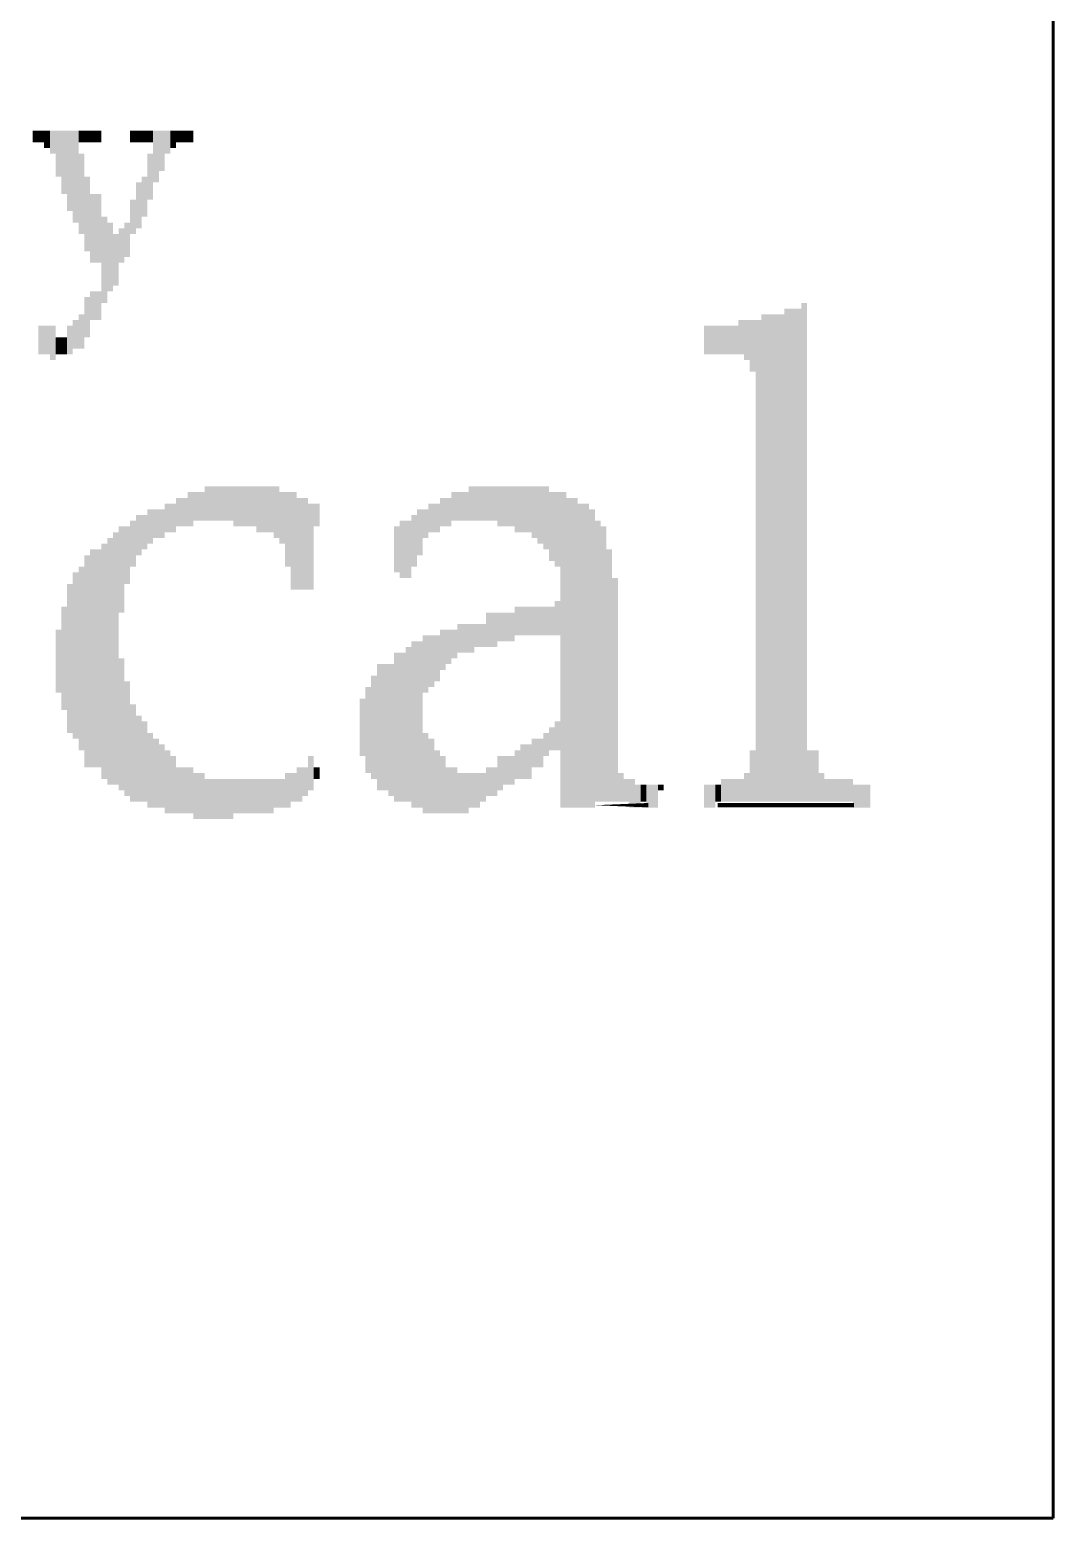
# Model space of a CAD drawing. Header units: inches. Extents: x 24 to 1704, y 24 to 1128.
# Drawn here: x 1674.01 to 1704, y 24 to 67.63 of the extents above; entities that cross this region are included whole.
import ezdxf

# ---------------------------------------------------------------- set-up
doc = ezdxf.new("R2010")
doc.units = ezdxf.units.IN
doc.header["$LTSCALE"] = 24
doc.header["$MEASUREMENT"] = 0
doc.layers.add('Borderline', color=5, linetype='Continuous', lineweight=60)
doc.layers.add('Logo', color=1, linetype='Continuous')

# ---------------------------------------------------------------- blocks, each defined once
blk = doc.blocks.new('LOGO')
at = {"layer": 'Logo'}
blk.add_lwpolyline([(0.84397, -0.04786, 0, 0, 0), (0.85586, -0.04786, 0.001, 0.001, 0), (0.84397, -0.04786, 0.001, 0.001, 0)], format="xyseb", dxfattribs=at)
at = {"layer": 'Logo', "const_width": 0.001}
blk.add_lwpolyline([(0.87135, -0.04786), (0.90177, -0.04786)], dxfattribs=at)
at = {"layer": 'Logo'}
for points in [[(0.71957, 0.10286), (0.71957, 0.1003), (0.71829, 0.10286), (0.71829, 0.1003)], [(0.72086, 0.10286), (0.72086, 0.1003), (0.71957, 0.10286), (0.71957, 0.1003)], [(0.72214, 0.10286), (0.72214, 0.09902), (0.72086, 0.10286), (0.72086, 0.09902)], [(0.72342, 0.10286), (0.72342, 0.09774), (0.72214, 0.10286), (0.72214, 0.09774)], [(0.7247, 0.10286), (0.7247, 0.09261), (0.72342, 0.10286), (0.72342, 0.09261)], [(0.72598, 0.10286), (0.72598, 0.08877), (0.7247, 0.10286), (0.7247, 0.08877)], [(0.72726, 0.10286), (0.72726, 0.08492), (0.72598, 0.10286), (0.72598, 0.08492)], [(0.72855, 0.10286), (0.72855, 0.08236), (0.72726, 0.10286), (0.72726, 0.08236)], [(0.72983, 0.10286), (0.72983, 0.1003), (0.72855, 0.10286), (0.72855, 0.1003)], [(0.73111, 0.10286), (0.73111, 0.1003), (0.72983, 0.10286), (0.72983, 0.1003)], [(0.73367, 0.10286), (0.73367, 0.1003), (0.73111, 0.10286), (0.73111, 0.1003)], [(0.74136, 0.10286), (0.74136, 0.1003), (0.74008, 0.10286), (0.74008, 0.1003)], [(0.74264, 0.10286), (0.74264, 0.1003), (0.74136, 0.10286), (0.74136, 0.1003)], [(0.74393, 0.10286), (0.74393, 0.1003), (0.74264, 0.10286), (0.74264, 0.1003)], [(0.74521, 0.10286), (0.74521, 0.1003), (0.74393, 0.10286), (0.74393, 0.1003)], [(0.74649, 0.10286), (0.74649, 0.09133), (0.74521, 0.10286), (0.74521, 0.09133)], [(0.74777, 0.10286), (0.74777, 0.09389), (0.74649, 0.10286), (0.74649, 0.09389)], [(0.74905, 0.10286), (0.74905, 0.09774), (0.74777, 0.10286), (0.74777, 0.09774)], [(0.75033, 0.10286), (0.75033, 0.09902), (0.74905, 0.10286), (0.74905, 0.09902)], [(0.75162, 0.10286), (0.75162, 0.1003), (0.75033, 0.10286), (0.75033, 0.1003)], [(0.7529, 0.10286), (0.7529, 0.1003), (0.75162, 0.10286), (0.75162, 0.1003)], [(0.75418, 0.10286), (0.75418, 0.1003), (0.7529, 0.10286), (0.7529, 0.1003)], [(0.72983, 0.09774), (0.72983, 0.07979), (0.72855, 0.09774), (0.72855, 0.07979)], [(0.74521, 0.09774), (0.74521, 0.08748), (0.74393, 0.09774), (0.74393, 0.08748)], [(0.73111, 0.09261), (0.73111, 0.07595), (0.72983, 0.09261), (0.72983, 0.07595)], [(0.74264, 0.09133), (0.74264, 0.08107), (0.74136, 0.09133), (0.74136, 0.08107)], [(0.74393, 0.09261), (0.74393, 0.08364), (0.74264, 0.09261), (0.74264, 0.08364)], [(0.73367, 0.08877), (0.73367, 0.07338), (0.73111, 0.08877), (0.73111, 0.07338)], [(0.74136, 0.08748), (0.74136, 0.07979), (0.74008, 0.08748), (0.74008, 0.07979)], [(0.73495, 0.08364), (0.73495, 0.06441), (0.73367, 0.08364), (0.73367, 0.06441)], [(0.73624, 0.08236), (0.73624, 0.06698), (0.73495, 0.08236), (0.73495, 0.06698)], [(0.7388, 0.08107), (0.7388, 0.07338), (0.73752, 0.08107), (0.73752, 0.07338)], [(0.74008, 0.08236), (0.74008, 0.07467), (0.7388, 0.08236), (0.7388, 0.07467)], [(0.73752, 0.07979), (0.73752, 0.06826), (0.73624, 0.07979), (0.73624, 0.06826)], [(0.73367, 0.06698), (0.73367, 0.06057), (0.73111, 0.06698), (0.73111, 0.06057)], [(0.73111, 0.06569), (0.73111, 0.05672), (0.72983, 0.06569), (0.72983, 0.05672)], [(0.89132, 0.06441), (0.89132, -0.0471), (0.89004, 0.06441), (0.89004, -0.0471)], [(0.72855, 0.06057), (0.72855, 0.05416), (0.72726, 0.06057), (0.72726, 0.05416)], [(0.72983, 0.06185), (0.72983, 0.05416), (0.72855, 0.06185), (0.72855, 0.05416)], [(0.87722, 0.06057), (0.87722, 0.05288), (0.87594, 0.06057), (0.87594, 0.05288)], [(0.87851, 0.06057), (0.87851, 0.0516), (0.87722, 0.06057), (0.87722, 0.0516)], [(0.87979, 0.06057), (0.87979, 0.04903), (0.87851, 0.06057), (0.87851, 0.04903)], [(0.88107, 0.06057), (0.88107, -0.0471), (0.87979, 0.06057), (0.87979, -0.0471)], [(0.88235, 0.06185), (0.88235, -0.0471), (0.88107, 0.06185), (0.88107, -0.0471)], [(0.88363, 0.06185), (0.88363, -0.0471), (0.88235, 0.06185), (0.88235, -0.0471)], [(0.88491, 0.06185), (0.88491, -0.0471), (0.88363, 0.06185), (0.88363, -0.0471)], [(0.8862, 0.06185), (0.8862, -0.0471), (0.88491, 0.06185), (0.88491, -0.0471)], [(0.88748, 0.06313), (0.88748, -0.0471), (0.8862, 0.06313), (0.8862, -0.0471)], [(0.88876, 0.06313), (0.88876, -0.0471), (0.88748, 0.06313), (0.88748, -0.0471)], [(0.89004, 0.06313), (0.89004, -0.0471), (0.88876, 0.06313), (0.88876, -0.0471)], [(0.72086, 0.05929), (0.72086, 0.05288), (0.71957, 0.05929), (0.71957, 0.05288)], [(0.72214, 0.05929), (0.72214, 0.05288), (0.72086, 0.05929), (0.72086, 0.05288)], [(0.72342, 0.05929), (0.72342, 0.0516), (0.72214, 0.05929), (0.72214, 0.0516)], [(0.7247, 0.05672), (0.7247, 0.05288), (0.72342, 0.05672), (0.72342, 0.05288)], [(0.72598, 0.05672), (0.72598, 0.05288), (0.7247, 0.05672), (0.7247, 0.05288)], [(0.72726, 0.05929), (0.72726, 0.05288), (0.72598, 0.05929), (0.72598, 0.05288)], [(0.86953, 0.05929), (0.86953, 0.05288), (0.86825, 0.05929), (0.86825, 0.05288)], [(0.87082, 0.05929), (0.87082, 0.05288), (0.86953, 0.05929), (0.86953, 0.05288)], [(0.8721, 0.05929), (0.8721, 0.05288), (0.87082, 0.05929), (0.87082, 0.05288)], [(0.87338, 0.05929), (0.87338, 0.05288), (0.8721, 0.05929), (0.8721, 0.05288)], [(0.87466, 0.05929), (0.87466, 0.05288), (0.87338, 0.05929), (0.87338, 0.05288)], [(0.87594, 0.05929), (0.87594, 0.05288), (0.87466, 0.05929), (0.87466, 0.05288)], [(0.75802, 0.0234), (0.75802, 0.01571), (0.75674, 0.0234), (0.75674, 0.01571)], [(0.75931, 0.0234), (0.75931, 0.01571), (0.75802, 0.0234), (0.75802, 0.01571)], [(0.76059, 0.0234), (0.76059, 0.01571), (0.75931, 0.0234), (0.75931, 0.01571)], [(0.76187, 0.0234), (0.76187, 0.01571), (0.76059, 0.0234), (0.76059, 0.01571)], [(0.76315, 0.0234), (0.76315, 0.01571), (0.76187, 0.0234), (0.76187, 0.01571)], [(0.76572, 0.0234), (0.76572, 0.01443), (0.76315, 0.0234), (0.76315, 0.01443)], [(0.767, 0.0234), (0.767, 0.01443), (0.76572, 0.0234), (0.76572, 0.01443)], [(0.76828, 0.0234), (0.76828, 0.01443), (0.767, 0.0234), (0.767, 0.01443)], [(0.76956, 0.0234), (0.76956, 0.01314), (0.76828, 0.0234), (0.76828, 0.01314)], [(0.77084, 0.0234), (0.77084, 0.01314), (0.76956, 0.0234), (0.76956, 0.01314)], [(0.77212, 0.0234), (0.77212, 0.01314), (0.77084, 0.0234), (0.77084, 0.01314)], [(0.77341, 0.0234), (0.77341, 0.01186), (0.77212, 0.0234), (0.77212, 0.01186)], [(0.81698, 0.0234), (0.81698, 0.01571), (0.8157, 0.0234), (0.8157, 0.01571)], [(0.81827, 0.0234), (0.81827, 0.01571), (0.81698, 0.0234), (0.81698, 0.01571)], [(0.81955, 0.0234), (0.81955, 0.01571), (0.81827, 0.0234), (0.81827, 0.01571)], [(0.82083, 0.0234), (0.82083, 0.01571), (0.81955, 0.0234), (0.81955, 0.01571)], [(0.82211, 0.0234), (0.82211, 0.01571), (0.82083, 0.0234), (0.82083, 0.01571)], [(0.82339, 0.0234), (0.82339, 0.01443), (0.82211, 0.0234), (0.82211, 0.01443)], [(0.82467, 0.0234), (0.82467, 0.01443), (0.82339, 0.0234), (0.82339, 0.01443)], [(0.82596, 0.0234), (0.82596, 0.01443), (0.82467, 0.0234), (0.82467, 0.01443)], [(0.82724, 0.0234), (0.82724, 0.01314), (0.82596, 0.0234), (0.82596, 0.01314)], [(0.8298, 0.0234), (0.8298, 0.01314), (0.82724, 0.0234), (0.82724, 0.01314)], [(0.83108, 0.0234), (0.83108, 0.01186), (0.8298, 0.0234), (0.8298, 0.01186)], [(0.83236, 0.0234), (0.83236, 0.01058), (0.83108, 0.0234), (0.83108, 0.01058)], [(0.83365, 0.0234), (0.83365, 0.0093), (0.83236, 0.0234), (0.83236, 0.0093)], [(0.75162, 0.02083), (0.75162, 0.01443), (0.75033, 0.02083), (0.75033, 0.01443)], [(0.7529, 0.02083), (0.7529, 0.01443), (0.75162, 0.02083), (0.75162, 0.01443)], [(0.75418, 0.02212), (0.75418, 0.01443), (0.7529, 0.02212), (0.7529, 0.01443)], [(0.75546, 0.02212), (0.75546, 0.01571), (0.75418, 0.02212), (0.75418, 0.01571)], [(0.75674, 0.02212), (0.75674, 0.01571), (0.75546, 0.02212), (0.75546, 0.01571)], [(0.77469, 0.02212), (0.77469, 0.01058), (0.77341, 0.02212), (0.77341, 0.01058)], [(0.77597, 0.02212), (0.77597, 0.00545), (0.77469, 0.02212), (0.77469, 0.00545)], [(0.77725, 0.02212), (0.77725, 0.00033), (0.77597, 0.02212), (0.77597, 0.00033)], [(0.77853, 0.02083), (0.77853, 0.00033), (0.77725, 0.02083), (0.77725, 0.00033)], [(0.77981, 0.02083), (0.77981, 0.00033), (0.77853, 0.02083), (0.77853, 0.00033)], [(0.81057, 0.02083), (0.81057, 0.01443), (0.80929, 0.02083), (0.80929, 0.01443)], [(0.81186, 0.02083), (0.81186, 0.01443), (0.81057, 0.02083), (0.81057, 0.01443)], [(0.81314, 0.02212), (0.81314, 0.01571), (0.81186, 0.02212), (0.81186, 0.01571)], [(0.81442, 0.02212), (0.81442, 0.01571), (0.81314, 0.02212), (0.81314, 0.01571)], [(0.8157, 0.02212), (0.8157, 0.01571), (0.81442, 0.02212), (0.81442, 0.01571)], [(0.83493, 0.02212), (0.83493, 0.00674), (0.83365, 0.02212), (0.83365, 0.00674)], [(0.83621, 0.02212), (0.83621, 0.00545), (0.83493, 0.02212), (0.83493, 0.00545)], [(0.83749, 0.02212), (0.83749, -0.04838), (0.83621, 0.02212), (0.83621, -0.04838)], [(0.83877, 0.02083), (0.83877, -0.04838), (0.83749, 0.02083), (0.83749, -0.04838)], [(0.84005, 0.02083), (0.84005, -0.04838), (0.83877, 0.02083), (0.83877, -0.04838)], [(0.74264, 0.01699), (0.74264, 0.00802), (0.74136, 0.01699), (0.74136, 0.00802)], [(0.74393, 0.01699), (0.74393, 0.0093), (0.74264, 0.01699), (0.74264, 0.0093)], [(0.74521, 0.01827), (0.74521, 0.01058), (0.74393, 0.01827), (0.74393, 0.01058)], [(0.74649, 0.01827), (0.74649, 0.01186), (0.74521, 0.01827), (0.74521, 0.01186)], [(0.74777, 0.01827), (0.74777, 0.01186), (0.74649, 0.01827), (0.74649, 0.01186)], [(0.74905, 0.01955), (0.74905, 0.01314), (0.74777, 0.01955), (0.74777, 0.01314)], [(0.75033, 0.01955), (0.75033, 0.01314), (0.74905, 0.01955), (0.74905, 0.01314)], [(0.7811, 0.01955), (0.7811, 0.00033), (0.77981, 0.01955), (0.77981, 0.00033)], [(0.78238, 0.01955), (0.78238, 0.01443), (0.7811, 0.01955), (0.7811, 0.01443)], [(0.80417, 0.01699), (0.80417, 0.00545), (0.80288, 0.01699), (0.80288, 0.00545)], [(0.80545, 0.01827), (0.80545, 0.00802), (0.80417, 0.01827), (0.80417, 0.00802)], [(0.80673, 0.01827), (0.80673, 0.01186), (0.80545, 0.01827), (0.80545, 0.01186)], [(0.80801, 0.01955), (0.80801, 0.01314), (0.80673, 0.01955), (0.80673, 0.01314)], [(0.80929, 0.01955), (0.80929, 0.01314), (0.80801, 0.01955), (0.80801, 0.01314)], [(0.84134, 0.01955), (0.84134, -0.04838), (0.84005, 0.01955), (0.84005, -0.04838)], [(0.84262, 0.01955), (0.84262, -0.04838), (0.84134, 0.01955), (0.84134, -0.04838)], [(0.8439, 0.01827), (0.8439, -0.04838), (0.84262, 0.01827), (0.84262, -0.04838)], [(0.7388, 0.01443), (0.7388, -0.0048), (0.73752, 0.01443), (0.73752, -0.0048)], [(0.74008, 0.01443), (0.74008, 0.00161), (0.7388, 0.01443), (0.7388, 0.00161)], [(0.74136, 0.01571), (0.74136, 0.00545), (0.74008, 0.01571), (0.74008, 0.00545)], [(0.80032, 0.01443), (0.80032, 0.00417), (0.79904, 0.01443), (0.79904, 0.00417)], [(0.8016, 0.01571), (0.8016, 0.00289), (0.80032, 0.01571), (0.80032, 0.00289)], [(0.80288, 0.01571), (0.80288, 0.00289), (0.8016, 0.01571), (0.8016, 0.00289)], [(0.84518, 0.01571), (0.84518, -0.0471), (0.8439, 0.01571), (0.8439, -0.0471)], [(0.84646, 0.01443), (0.84646, -0.0471), (0.84518, 0.01443), (0.84518, -0.0471)], [(0.73495, 0.01058), (0.73495, -0.04197), (0.73367, 0.01058), (0.73367, -0.04197)], [(0.73624, 0.01186), (0.73624, -0.04325), (0.73495, 0.01186), (0.73495, -0.04325)], [(0.73752, 0.01314), (0.73752, -0.04325), (0.73624, 0.01314), (0.73624, -0.04325)], [(0.73111, 0.00802), (0.73111, -0.03941), (0.72983, 0.00802), (0.72983, -0.03941)], [(0.73367, 0.0093), (0.73367, -0.03941), (0.73111, 0.0093), (0.73111, -0.03941)], [(0.84774, 0.0093), (0.84774, -0.0471), (0.84646, 0.0093), (0.84646, -0.0471)], [(0.72855, 0.00417), (0.72855, -0.033), (0.72726, 0.00417), (0.72726, -0.033)], [(0.72983, 0.00545), (0.72983, -0.03556), (0.72855, 0.00545), (0.72855, -0.03556)], [(0.72726, 0.00161), (0.72726, -0.03172), (0.72598, 0.00161), (0.72598, -0.03172)], [(0.84903, 0.00289), (0.84903, -0.0471), (0.84774, 0.00289), (0.84774, -0.0471)], [(0.83621, -0.00224), (0.83621, -0.00993), (0.83493, -0.00224), (0.83493, -0.00993)], [(0.72598, -0.00352), (0.72598, -0.02659), (0.7247, -0.00352), (0.7247, -0.02659)], [(0.82083, -0.0048), (0.82083, -0.01249), (0.81955, -0.0048), (0.81955, -0.01249)], [(0.82211, -0.0048), (0.82211, -0.01249), (0.82083, -0.0048), (0.82083, -0.01249)], [(0.82339, -0.0048), (0.82339, -0.01121), (0.82211, -0.0048), (0.82211, -0.01121)], [(0.82467, -0.0048), (0.82467, -0.01121), (0.82339, -0.0048), (0.82339, -0.01121)], [(0.82596, -0.0048), (0.82596, -0.01121), (0.82467, -0.0048), (0.82467, -0.01121)], [(0.82724, -0.00352), (0.82724, -0.00993), (0.82596, -0.00352), (0.82596, -0.00993)], [(0.8298, -0.00352), (0.8298, -0.00993), (0.82724, -0.00352), (0.82724, -0.00993)], [(0.83108, -0.00352), (0.83108, -0.00993), (0.8298, -0.00352), (0.8298, -0.00993)], [(0.83236, -0.00352), (0.83236, -0.00993), (0.83108, -0.00352), (0.83108, -0.00993)], [(0.83365, -0.00352), (0.83365, -0.00993), (0.83236, -0.00352), (0.83236, -0.00993)], [(0.83493, -0.00352), (0.83493, -0.00993), (0.83365, -0.00352), (0.83365, -0.00993)], [(0.7247, -0.00864), (0.7247, -0.02274), (0.72342, -0.00864), (0.72342, -0.02274)], [(0.80673, -0.00993), (0.80673, -0.02274), (0.80545, -0.00993), (0.80545, -0.02274)], [(0.80801, -0.00993), (0.80801, -0.02146), (0.80673, -0.00993), (0.80673, -0.02146)], [(0.80929, -0.00993), (0.80929, -0.02018), (0.80801, -0.00993), (0.80801, -0.02018)], [(0.81057, -0.00864), (0.81057, -0.01762), (0.80929, -0.00864), (0.80929, -0.01762)], [(0.81186, -0.00864), (0.81186, -0.01633), (0.81057, -0.00864), (0.81057, -0.01633)], [(0.81314, -0.00864), (0.81314, -0.01505), (0.81186, -0.00864), (0.81186, -0.01505)], [(0.81442, -0.00736), (0.81442, -0.01377), (0.81314, -0.00736), (0.81314, -0.01377)], [(0.8157, -0.00736), (0.8157, -0.01377), (0.81442, -0.00736), (0.81442, -0.01377)], [(0.81698, -0.00736), (0.81698, -0.01377), (0.8157, -0.00736), (0.8157, -0.01377)], [(0.81827, -0.00736), (0.81827, -0.01249), (0.81698, -0.00736), (0.81698, -0.01249)], [(0.81955, -0.00736), (0.81955, -0.01249), (0.81827, -0.00736), (0.81827, -0.01249)], [(0.80288, -0.01249), (0.80288, -0.0471), (0.8016, -0.01249), (0.8016, -0.0471)], [(0.80417, -0.01121), (0.80417, -0.04838), (0.80288, -0.01121), (0.80288, -0.04838)], [(0.80545, -0.01121), (0.80545, -0.04838), (0.80417, -0.01121), (0.80417, -0.04838)], [(0.7388, -0.01505), (0.7388, -0.04453), (0.73752, -0.01505), (0.73752, -0.04453)], [(0.79776, -0.01633), (0.79776, -0.04453), (0.79519, -0.01633), (0.79519, -0.04453)], [(0.79904, -0.01633), (0.79904, -0.04581), (0.79776, -0.01633), (0.79776, -0.04581)], [(0.80032, -0.01377), (0.80032, -0.0471), (0.79904, -0.01377), (0.79904, -0.0471)], [(0.8016, -0.01377), (0.8016, -0.0471), (0.80032, -0.01377), (0.80032, -0.0471)], [(0.79519, -0.0189), (0.79519, -0.04197), (0.79391, -0.0189), (0.79391, -0.04197)], [(0.74008, -0.02018), (0.74008, -0.04581), (0.7388, -0.02018), (0.7388, -0.04581)], [(0.79391, -0.02146), (0.79391, -0.04069), (0.79263, -0.02146), (0.79263, -0.04069)], [(0.74136, -0.02531), (0.74136, -0.0471), (0.74008, -0.02531), (0.74008, -0.0471)], [(0.79263, -0.02403), (0.79263, -0.03684), (0.79135, -0.02403), (0.79135, -0.03684)], [(0.74264, -0.02787), (0.74264, -0.0471), (0.74136, -0.02787), (0.74136, -0.0471)], [(0.74393, -0.02915), (0.74393, -0.0471), (0.74264, -0.02915), (0.74264, -0.0471)], [(0.83621, -0.02915), (0.83621, -0.03556), (0.83493, -0.02915), (0.83493, -0.03556)], [(0.74521, -0.03172), (0.74521, -0.04838), (0.74393, -0.03172), (0.74393, -0.04838)], [(0.74649, -0.033), (0.74649, -0.04838), (0.74521, -0.033), (0.74521, -0.04838)], [(0.80673, -0.03172), (0.80673, -0.04966), (0.80545, -0.03172), (0.80545, -0.04966)], [(0.80801, -0.033), (0.80801, -0.04966), (0.80673, -0.033), (0.80673, -0.04966)], [(0.83108, -0.033), (0.83108, -0.03941), (0.8298, -0.033), (0.8298, -0.03941)], [(0.83236, -0.033), (0.83236, -0.03941), (0.83108, -0.033), (0.83108, -0.03941)], [(0.83365, -0.03172), (0.83365, -0.03684), (0.83236, -0.03172), (0.83236, -0.03684)], [(0.83493, -0.03043), (0.83493, -0.03556), (0.83365, -0.03043), (0.83365, -0.03556)], [(0.74777, -0.03428), (0.74777, -0.04838), (0.74649, -0.03428), (0.74649, -0.04838)], [(0.74905, -0.03556), (0.74905, -0.04966), (0.74777, -0.03556), (0.74777, -0.04966)], [(0.80929, -0.03556), (0.80929, -0.04966), (0.80801, -0.03556), (0.80801, -0.04966)], [(0.82724, -0.03556), (0.82724, -0.04197), (0.82596, -0.03556), (0.82596, -0.04197)], [(0.8298, -0.03428), (0.8298, -0.04197), (0.82724, -0.03428), (0.82724, -0.04197)], [(0.87979, -0.03556), (0.87979, -0.0471), (0.87851, -0.03556), (0.87851, -0.0471)], [(0.89389, -0.03556), (0.89389, -0.0471), (0.89132, -0.03556), (0.89132, -0.0471)], [(0.75033, -0.03684), (0.75033, -0.04966), (0.74905, -0.03684), (0.74905, -0.04966)], [(0.75162, -0.03941), (0.75162, -0.04966), (0.75033, -0.03941), (0.75033, -0.04966)], [(0.7529, -0.03941), (0.7529, -0.04966), (0.75162, -0.03941), (0.75162, -0.04966)], [(0.75418, -0.03941), (0.75418, -0.04966), (0.7529, -0.03941), (0.7529, -0.04966)], [(0.77853, -0.03941), (0.77853, -0.0471), (0.77725, -0.03941), (0.77725, -0.0471)], [(0.77981, -0.03941), (0.77981, -0.04581), (0.77853, -0.03941), (0.77853, -0.04581)], [(0.7811, -0.03684), (0.7811, -0.04453), (0.77981, -0.03684), (0.77981, -0.04453)], [(0.78238, -0.03941), (0.78238, -0.04197), (0.7811, -0.03941), (0.7811, -0.04197)], [(0.81057, -0.03684), (0.81057, -0.04966), (0.80929, -0.03684), (0.80929, -0.04966)], [(0.81186, -0.03941), (0.81186, -0.04966), (0.81057, -0.03941), (0.81057, -0.04966)], [(0.81314, -0.03941), (0.81314, -0.04966), (0.81186, -0.03941), (0.81186, -0.04966)], [(0.82083, -0.03941), (0.82083, -0.04581), (0.81955, -0.03941), (0.81955, -0.04581)], [(0.82211, -0.03941), (0.82211, -0.04581), (0.82083, -0.03941), (0.82083, -0.04581)], [(0.82339, -0.03684), (0.82339, -0.04453), (0.82211, -0.03684), (0.82211, -0.04453)], [(0.82467, -0.03684), (0.82467, -0.04325), (0.82339, -0.03684), (0.82339, -0.04325)], [(0.82596, -0.03684), (0.82596, -0.04325), (0.82467, -0.03684), (0.82467, -0.04325)], [(0.75546, -0.04069), (0.75546, -0.05094), (0.75418, -0.04069), (0.75418, -0.05094)], [(0.75674, -0.04069), (0.75674, -0.05094), (0.75546, -0.04069), (0.75546, -0.05094)], [(0.75802, -0.04197), (0.75802, -0.05094), (0.75674, -0.04197), (0.75674, -0.05094)], [(0.75931, -0.04197), (0.75931, -0.05094), (0.75802, -0.04197), (0.75802, -0.05094)], [(0.76059, -0.04197), (0.76059, -0.05094), (0.75931, -0.04197), (0.75931, -0.05094)], [(0.76187, -0.04197), (0.76187, -0.05094), (0.76059, -0.04197), (0.76059, -0.05094)], [(0.76315, -0.04197), (0.76315, -0.05094), (0.76187, -0.04197), (0.76187, -0.05094)], [(0.76572, -0.04197), (0.76572, -0.04966), (0.76315, -0.04197), (0.76315, -0.04966)], [(0.767, -0.04197), (0.767, -0.04966), (0.76572, -0.04197), (0.76572, -0.04966)], [(0.76828, -0.04197), (0.76828, -0.04966), (0.767, -0.04197), (0.767, -0.04966)], [(0.76956, -0.04197), (0.76956, -0.04966), (0.76828, -0.04197), (0.76828, -0.04966)], [(0.77084, -0.04197), (0.77084, -0.04966), (0.76956, -0.04197), (0.76956, -0.04966)], [(0.77212, -0.04197), (0.77212, -0.04966), (0.77084, -0.04197), (0.77084, -0.04966)], [(0.77341, -0.04197), (0.77341, -0.04838), (0.77212, -0.04197), (0.77212, -0.04838)], [(0.77469, -0.04197), (0.77469, -0.04838), (0.77341, -0.04197), (0.77341, -0.04838)], [(0.77597, -0.04069), (0.77597, -0.04838), (0.77469, -0.04069), (0.77469, -0.04838)], [(0.77725, -0.04069), (0.77725, -0.0471), (0.77597, -0.04069), (0.77597, -0.0471)], [(0.81442, -0.04069), (0.81442, -0.04966), (0.81314, -0.04069), (0.81314, -0.04966)], [(0.8157, -0.04069), (0.8157, -0.04966), (0.81442, -0.04069), (0.81442, -0.04966)], [(0.81698, -0.04069), (0.81698, -0.04838), (0.8157, -0.04069), (0.8157, -0.04838)], [(0.81827, -0.04069), (0.81827, -0.04838), (0.81698, -0.04069), (0.81698, -0.04838)], [(0.81955, -0.04069), (0.81955, -0.0471), (0.81827, -0.04069), (0.81827, -0.0471)], [(0.85031, -0.04069), (0.85031, -0.0471), (0.84903, -0.04069), (0.84903, -0.0471)], [(0.85159, -0.04197), (0.85159, -0.0471), (0.85031, -0.04197), (0.85031, -0.0471)], [(0.85287, -0.04197), (0.85287, -0.04838), (0.85159, -0.04197), (0.85159, -0.04838)], [(0.87338, -0.04197), (0.87338, -0.0471), (0.8721, -0.04197), (0.8721, -0.0471)], [(0.87466, -0.04197), (0.87466, -0.0471), (0.87338, -0.04197), (0.87338, -0.0471)], [(0.87594, -0.04197), (0.87594, -0.0471), (0.87466, -0.04197), (0.87466, -0.0471)], [(0.87722, -0.04197), (0.87722, -0.0471), (0.87594, -0.04197), (0.87594, -0.0471)], [(0.87851, -0.04069), (0.87851, -0.0471), (0.87722, -0.04069), (0.87722, -0.0471)], [(0.89517, -0.04069), (0.89517, -0.0471), (0.89389, -0.04069), (0.89389, -0.0471)], [(0.89645, -0.04197), (0.89645, -0.0471), (0.89517, -0.04197), (0.89517, -0.0471)], [(0.89773, -0.04197), (0.89773, -0.0471), (0.89645, -0.04197), (0.89645, -0.0471)], [(0.89901, -0.04197), (0.89901, -0.0471), (0.89773, -0.04197), (0.89773, -0.0471)], [(0.90029, -0.04197), (0.90029, -0.0471), (0.89901, -0.04197), (0.89901, -0.0471)], [(0.90158, -0.04197), (0.90158, -0.0471), (0.90029, -0.04197), (0.90029, -0.0471)], [(0.85415, -0.04325), (0.85415, -0.04838), (0.85287, -0.04325), (0.85287, -0.04838)], [(0.85543, -0.04325), (0.85543, -0.0471), (0.85415, -0.04325), (0.85415, -0.0471)], [(0.85672, -0.04325), (0.85672, -0.04838), (0.85543, -0.04325), (0.85543, -0.04838)], [(0.858, -0.04325), (0.858, -0.04838), (0.85672, -0.04325), (0.85672, -0.04838)], [(0.85928, -0.04325), (0.85928, -0.04453), (0.858, -0.04325), (0.858, -0.04453)], [(0.86953, -0.04325), (0.86953, -0.04838), (0.86825, -0.04325), (0.86825, -0.04838)], [(0.87082, -0.04325), (0.87082, -0.04838), (0.86953, -0.04325), (0.86953, -0.04838)], [(0.8721, -0.04325), (0.8721, -0.0471), (0.87082, -0.04325), (0.87082, -0.0471)], [(0.90286, -0.04325), (0.90286, -0.04838), (0.90158, -0.04325), (0.90158, -0.04838)], [(0.90414, -0.04325), (0.90414, -0.04838), (0.90286, -0.04325), (0.90286, -0.04838)], [(0.90542, -0.04325), (0.90542, -0.04838), (0.90414, -0.04325), (0.90414, -0.04838)]]:
    blk.add_solid(points, dxfattribs=at)

msp = doc.modelspace()

# ---------------------------------------------------------------- linework, layer by layer
at = {"layer": 'Borderline'}
for p, q in [((1704, 1128), (1704, 24)), ((1704, 24), (24, 24))]:
    msp.add_line(p, q, dxfattribs=at)

# ---------------------------------------------------------------- block references
at = {"layer": 'Logo', "xscale": 131.1701515906003, "yscale": 131.1701515906003, "zscale": 131.1701515906003}
msp.add_blockref('LOGO', (1579.874, 51.179), dxfattribs=at)

doc.saveas('drawing.dxf')
